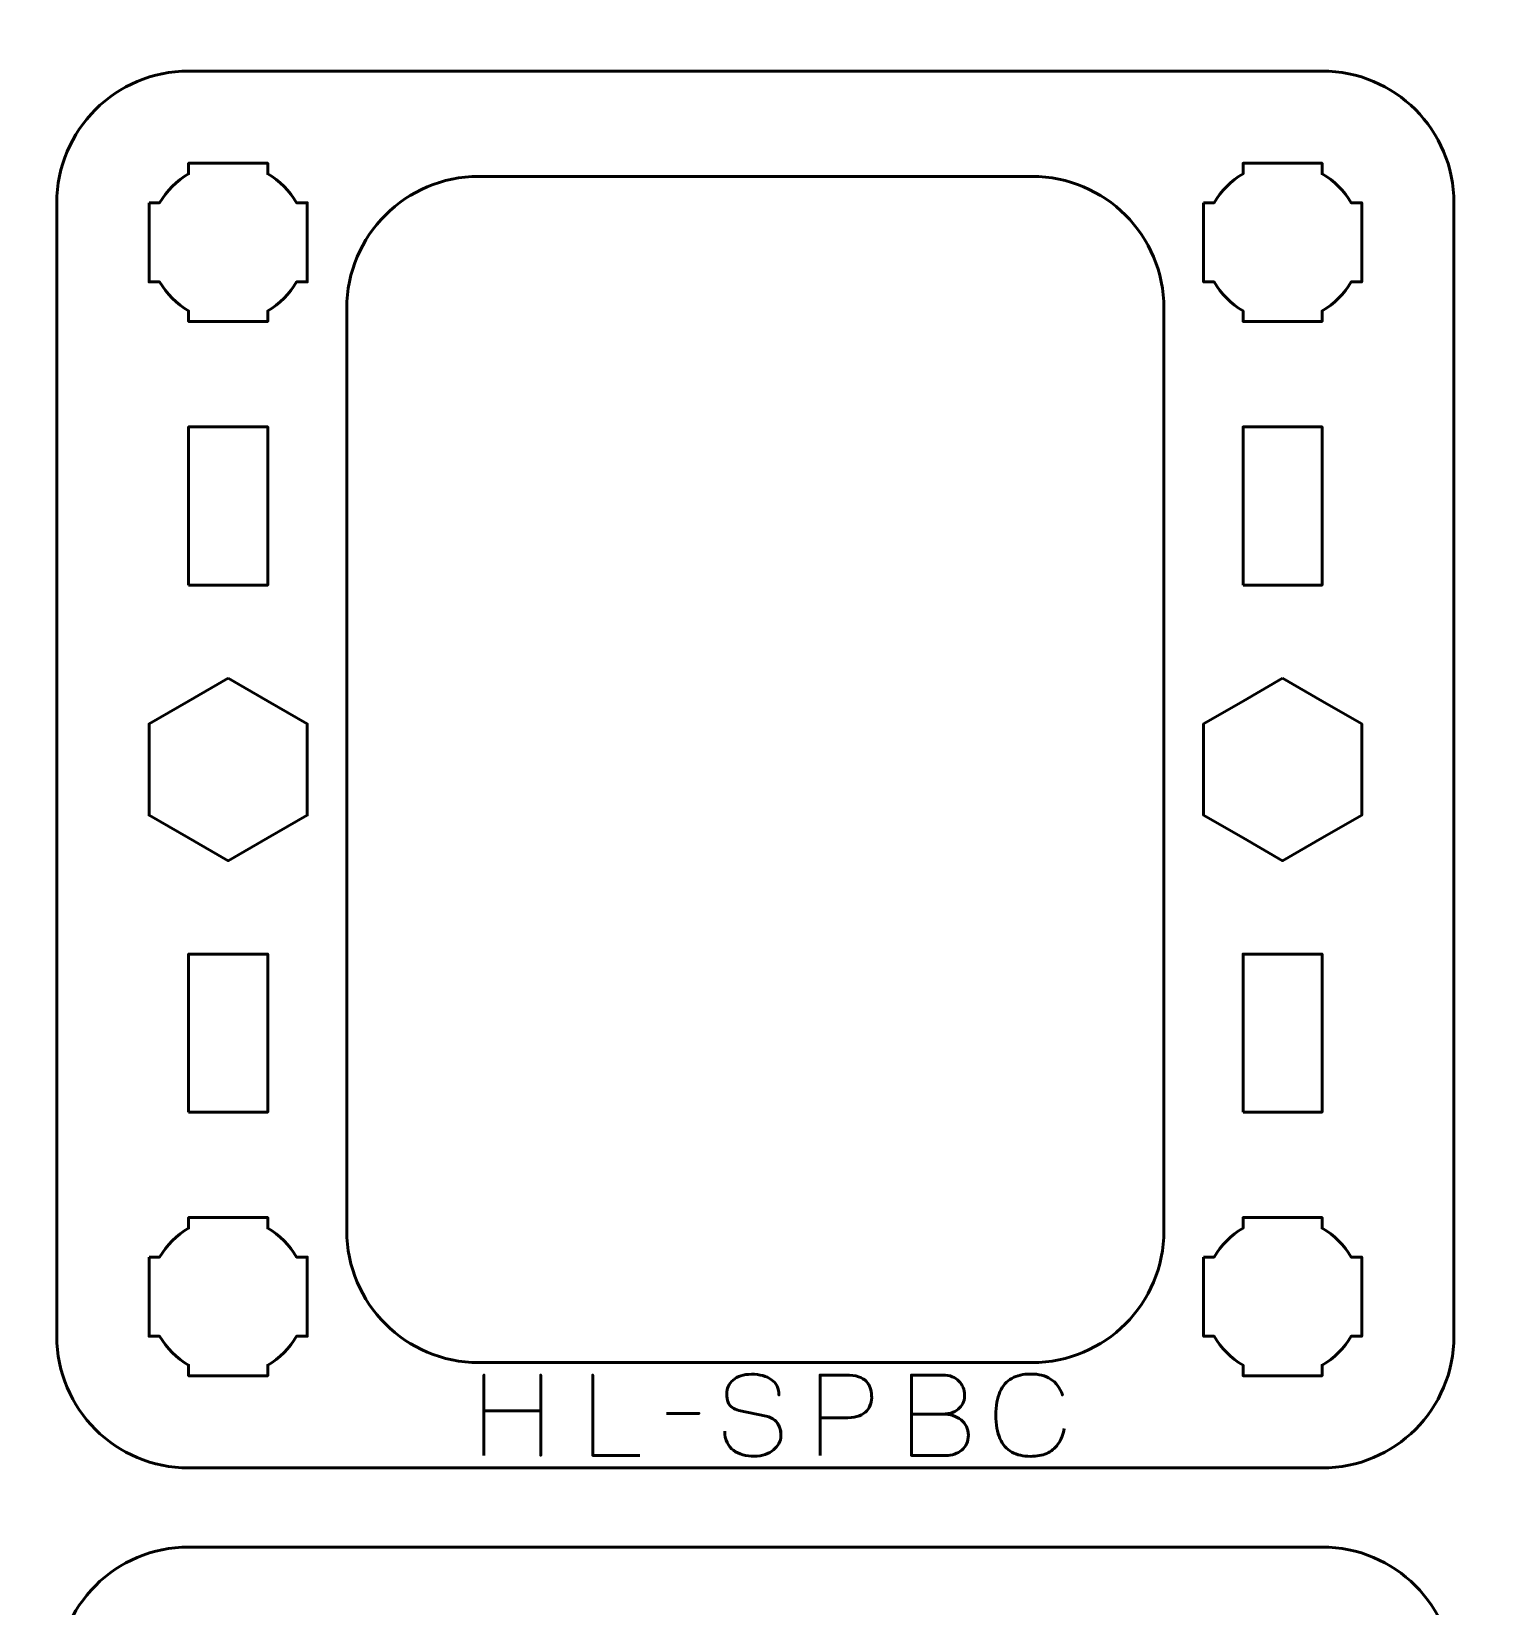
# Model space of a CAD drawing. Header units: centimetres. Extents: x -21 to 0, y -29.7 to 0.
# Drawn here: x -16.95 to -11.4, y -23.23 to -17.25 of the extents above; entities that cross this region are included whole.
import ezdxf

# ---------------------------------------------------------------- set-up
doc = ezdxf.new("R2010")
doc.units = ezdxf.units.CM
doc.header["$MEASUREMENT"] = 0
doc.layers.add('Layer 1', color=7, linetype='Continuous')

msp = doc.modelspace()

# ---------------------------------------------------------------- linework, layer by layer
at = {"layer": 'Layer 1', "lineweight": 53}
for points in [[(-16.35, -19.35), (-16.05, -19.35), (-16.05, -18.75), (-16.35, -18.75), (-16.35, -19.35)], [(-12.35, -19.35), (-12.05, -19.35), (-12.05, -18.75), (-12.35, -18.75), (-12.35, -19.35)], [(-16.35, -21.35), (-16.05, -21.35), (-16.05, -20.75), (-16.35, -20.75), (-16.35, -21.35)], [(-12.35, -21.35), (-12.05, -21.35), (-12.05, -20.75), (-12.35, -20.75), (-12.35, -21.35)]]:
    msp.add_lwpolyline(points, close=True, dxfattribs=at)
at = {"layer": 'Layer 1', "color": 1, "lineweight": 53}
msp.add_open_spline([(-21.00003, -29.19995), (-21.00003, -29.19995), (-21.00003, -2.89992), (-21.00003, -2.89992), (-21.00003, -2.89992), (-21.00003, -2.81709), (-20.93286, -2.74992), (-20.85003, -2.74992), (-20.85003, -2.74992), (-20.7672, -2.74992), (-20.70003, -2.68275), (-20.70003, -2.59992), (-20.70003, -2.59992), (-20.70003, -2.51709), (-20.7672, -2.44992), (-20.85003, -2.44992), (-20.85003, -2.44992), (-20.93286, -2.44992), (-21.00003, -2.38275), (-21.00003, -2.29992), (-21.00003, -2.29992), (-21.00003, -2.21709), (-20.93286, -2.14992), (-20.85003, -2.14992), (-20.85003, -2.14992), (-20.7672, -2.14992), (-20.70003, -2.08275), (-20.70003, -1.99992), (-20.70003, -1.99992), (-20.70003, -1.91709), (-20.7672, -1.84992), (-20.85003, -1.84992), (-20.85003, -1.84992), (-20.93286, -1.84992), (-21.00003, -1.78275), (-21.00003, -1.69992), (-21.00003, -1.69992), (-21.00003, -1.61709), (-20.93286, -1.54992), (-20.85003, -1.54992), (-20.85003, -1.54992), (-20.7672, -1.54992), (-20.70003, -1.48275), (-20.70003, -1.39992), (-20.70003, -1.39992), (-20.70003, -1.31709), (-20.7672, -1.24992), (-20.85003, -1.24992), (-20.85003, -1.24992), (-20.93286, -1.24992), (-21.00003, -1.18275), (-21.00003, -1.09992), (-21.00003, -1.09992), (-21.00003, -1.09992), (-21.00003, -0.49992), (-21.00003, -0.49992), (-21.00003, -0.49992), (-21.00003, -0.22295), (-20.77694, 0.00004), (-20.49994, 0.00004), (-20.49994, 0.00004), (-20.49994, 0.00004), (-0.50008, 0.00004), (-0.50008, 0.00004), (-0.50008, 0.00004), (-0.22294, 0.00004), (0.00002, -0.22295), (0.00002, -0.49992), (0.00002, -0.49992), (0.00002, -0.49992), (0.00002, -29.19995), (0.00002, -29.19995), (0.00002, -29.19995), (0.00002, -29.47695), (-0.22294, -29.70004), (-0.50008, -29.70004), (-0.50008, -29.70004), (-0.50008, -29.70004), (-20.49994, -29.70004), (-20.49994, -29.70004), (-20.49994, -29.70004), (-20.77694, -29.70004), (-21.00003, -29.47695), (-21.00003, -29.19995)], degree=3, knots=[0, 0, 0, 0, 0.047619, 0.047619, 0.047619, 0.047619, 0.0952381, 0.0952381, 0.0952381, 0.0952381, 0.1428571, 0.1428571, 0.1428571, 0.1428571, 0.1904762, 0.1904762, 0.1904762, 0.1904762, 0.2380952, 0.2380952, 0.2380952, 0.2380952, 0.2857143, 0.2857143, 0.2857143, 0.2857143, 0.3333333, 0.3333333, 0.3333333, 0.3333333, 0.3809524, 0.3809524, 0.3809524, 0.3809524, 0.4285714, 0.4285714, 0.4285714, 0.4285714, 0.4761905, 0.4761905, 0.4761905, 0.4761905, 0.5238095, 0.5238095, 0.5238095, 0.5238095, 0.5714286, 0.5714286, 0.5714286, 0.5714286, 0.6190476, 0.6190476, 0.6190476, 0.6190476, 0.6666667, 0.6666667, 0.6666667, 0.6666667, 0.7142857, 0.7142857, 0.7142857, 0.7142857, 0.7619048, 0.7619048, 0.7619048, 0.7619048, 0.8095238, 0.8095238, 0.8095238, 0.8095238, 0.8571429, 0.8571429, 0.8571429, 0.8571429, 0.9047619, 0.9047619, 0.9047619, 0.9047619, 0.952381, 0.952381, 0.952381, 0.952381, 1, 1, 1, 1], dxfattribs=at)
at = {"layer": 'Layer 1', "color": 3, "lineweight": 53}
for points in [[(-16.85, -22.2), (-16.85, -22.2), (-16.85, -17.9), (-16.85, -17.9), (-16.85, -17.9), (-16.85, -17.62391), (-16.62609, -17.4), (-16.35, -17.4), (-16.35, -17.4), (-16.35, -17.4), (-12.05, -17.4), (-12.05, -17.4), (-12.05, -17.4), (-11.77391, -17.4), (-11.55, -17.62391), (-11.55, -17.9), (-11.55, -17.9), (-11.55, -17.9), (-11.55, -22.2), (-11.55, -22.2), (-11.55, -22.2), (-11.55, -22.47609), (-11.77391, -22.7), (-12.05, -22.7), (-12.05, -22.7), (-12.05, -22.7), (-16.35, -22.7), (-16.35, -22.7), (-16.35, -22.7), (-16.62609, -22.7), (-16.85, -22.47609), (-16.85, -22.2)], [(-16.85, -27.8), (-16.85, -27.8), (-16.85, -23.5), (-16.85, -23.5), (-16.85, -23.5), (-16.85, -23.22391), (-16.62609, -23), (-16.35, -23), (-16.35, -23), (-16.35, -23), (-12.05, -23), (-12.05, -23), (-12.05, -23), (-11.77391, -23), (-11.55, -23.22391), (-11.55, -23.5), (-11.55, -23.5), (-11.55, -23.5), (-11.55, -27.8), (-11.55, -27.8), (-11.55, -27.8), (-11.55, -28.07609), (-11.77391, -28.3), (-12.05, -28.3), (-12.05, -28.3), (-12.05, -28.3), (-16.35, -28.3), (-16.35, -28.3), (-16.35, -28.3), (-16.62609, -28.3), (-16.85, -28.07609), (-16.85, -27.8)]]:
    msp.add_open_spline(points, degree=3, knots=[0, 0, 0, 0, 0.125, 0.125, 0.125, 0.125, 0.25, 0.25, 0.25, 0.25, 0.375, 0.375, 0.375, 0.375, 0.5, 0.5, 0.5, 0.5, 0.625, 0.625, 0.625, 0.625, 0.75, 0.75, 0.75, 0.75, 0.875, 0.875, 0.875, 0.875, 1, 1, 1, 1], dxfattribs=at)
at = {"layer": 'Layer 1', "lineweight": 53}
for points, knots in [([(-16.5, -17.9), (-16.5, -17.9), (-16.45985, -17.9), (-16.45985, -17.9), (-16.45985, -17.9), (-16.4335, -17.85447), (-16.39553, -17.8165), (-16.35, -17.79015), (-16.35, -17.79015), (-16.35, -17.79015), (-16.35, -17.75), (-16.35, -17.75), (-16.35, -17.75), (-16.35, -17.75), (-16.2, -17.75), (-16.2, -17.75), (-16.2, -17.75), (-16.2, -17.75), (-16.05, -17.75), (-16.05, -17.75), (-16.05, -17.75), (-16.05, -17.75), (-16.05, -17.79015), (-16.05, -17.79015), (-16.05, -17.79015), (-16.00447, -17.8165), (-15.9665, -17.85447), (-15.94015, -17.9), (-15.94015, -17.9), (-15.94015, -17.9), (-15.9, -17.9), (-15.9, -17.9), (-15.9, -17.9), (-15.9, -17.9), (-15.9, -18.05), (-15.9, -18.05), (-15.9, -18.05), (-15.9, -18.05), (-15.9, -18.2), (-15.9, -18.2), (-15.9, -18.2), (-15.9, -18.2), (-15.94015, -18.2), (-15.94015, -18.2), (-15.94015, -18.2), (-15.9665, -18.24553), (-16.00447, -18.2835), (-16.05, -18.30985), (-16.05, -18.30985), (-16.05, -18.30985), (-16.05, -18.35), (-16.05, -18.35), (-16.05, -18.35), (-16.05, -18.35), (-16.2, -18.35), (-16.2, -18.35), (-16.2, -18.35), (-16.2, -18.35), (-16.35, -18.35), (-16.35, -18.35), (-16.35, -18.35), (-16.35, -18.35), (-16.35, -18.30985), (-16.35, -18.30985), (-16.35, -18.30985), (-16.39553, -18.2835), (-16.4335, -18.24553), (-16.45985, -18.2), (-16.45985, -18.2), (-16.45985, -18.2), (-16.5, -18.2), (-16.5, -18.2), (-16.5, -18.2), (-16.5, -18.2), (-16.5, -18.05), (-16.5, -18.05), (-16.5, -18.05), (-16.5, -18.05), (-16.5, -17.9), (-16.5, -17.9)], [0, 0, 0, 0, 0.05, 0.05, 0.05, 0.05, 0.1, 0.1, 0.1, 0.1, 0.15, 0.15, 0.15, 0.15, 0.2, 0.2, 0.2, 0.2, 0.25, 0.25, 0.25, 0.25, 0.3, 0.3, 0.3, 0.3, 0.35, 0.35, 0.35, 0.35, 0.4, 0.4, 0.4, 0.4, 0.45, 0.45, 0.45, 0.45, 0.5, 0.5, 0.5, 0.5, 0.55, 0.55, 0.55, 0.55, 0.6, 0.6, 0.6, 0.6, 0.65, 0.65, 0.65, 0.65, 0.7, 0.7, 0.7, 0.7, 0.75, 0.75, 0.75, 0.75, 0.8, 0.8, 0.8, 0.8, 0.85, 0.85, 0.85, 0.85, 0.9, 0.9, 0.9, 0.9, 0.95, 0.95, 0.95, 0.95, 1, 1, 1, 1]), ([(-15.75, -21.8), (-15.75, -21.8), (-15.75, -18.3), (-15.75, -18.3), (-15.75, -18.3), (-15.75, -18.02391), (-15.52609, -17.8), (-15.25, -17.8), (-15.25, -17.8), (-15.25, -17.8), (-13.15, -17.8), (-13.15, -17.8), (-13.15, -17.8), (-12.87391, -17.8), (-12.65, -18.02391), (-12.65, -18.3), (-12.65, -18.3), (-12.65, -18.3), (-12.65, -21.8), (-12.65, -21.8), (-12.65, -21.8), (-12.65, -22.07609), (-12.87391, -22.3), (-13.15, -22.3), (-13.15, -22.3), (-13.15, -22.3), (-15.25, -22.3), (-15.25, -22.3), (-15.25, -22.3), (-15.52609, -22.3), (-15.75, -22.07609), (-15.75, -21.8)], [0, 0, 0, 0, 0.125, 0.125, 0.125, 0.125, 0.25, 0.25, 0.25, 0.25, 0.375, 0.375, 0.375, 0.375, 0.5, 0.5, 0.5, 0.5, 0.625, 0.625, 0.625, 0.625, 0.75, 0.75, 0.75, 0.75, 0.875, 0.875, 0.875, 0.875, 1, 1, 1, 1]), ([(-12.5, -17.9), (-12.5, -17.9), (-12.45985, -17.9), (-12.45985, -17.9), (-12.45985, -17.9), (-12.4335, -17.85447), (-12.39553, -17.8165), (-12.35, -17.79015), (-12.35, -17.79015), (-12.35, -17.79015), (-12.35, -17.75), (-12.35, -17.75), (-12.35, -17.75), (-12.35, -17.75), (-12.2, -17.75), (-12.2, -17.75), (-12.2, -17.75), (-12.2, -17.75), (-12.05, -17.75), (-12.05, -17.75), (-12.05, -17.75), (-12.05, -17.75), (-12.05, -17.79015), (-12.05, -17.79015), (-12.05, -17.79015), (-12.00447, -17.8165), (-11.9665, -17.85447), (-11.94015, -17.9), (-11.94015, -17.9), (-11.94015, -17.9), (-11.9, -17.9), (-11.9, -17.9), (-11.9, -17.9), (-11.9, -17.9), (-11.9, -18.05), (-11.9, -18.05), (-11.9, -18.05), (-11.9, -18.05), (-11.9, -18.2), (-11.9, -18.2), (-11.9, -18.2), (-11.9, -18.2), (-11.94015, -18.2), (-11.94015, -18.2), (-11.94015, -18.2), (-11.9665, -18.24553), (-12.00447, -18.2835), (-12.05, -18.30985), (-12.05, -18.30985), (-12.05, -18.30985), (-12.05, -18.35), (-12.05, -18.35), (-12.05, -18.35), (-12.05, -18.35), (-12.2, -18.35), (-12.2, -18.35), (-12.2, -18.35), (-12.2, -18.35), (-12.35, -18.35), (-12.35, -18.35), (-12.35, -18.35), (-12.35, -18.35), (-12.35, -18.30985), (-12.35, -18.30985), (-12.35, -18.30985), (-12.39553, -18.2835), (-12.4335, -18.24553), (-12.45985, -18.2), (-12.45985, -18.2), (-12.45985, -18.2), (-12.5, -18.2), (-12.5, -18.2), (-12.5, -18.2), (-12.5, -18.2), (-12.5, -18.05), (-12.5, -18.05), (-12.5, -18.05), (-12.5, -18.05), (-12.5, -17.9), (-12.5, -17.9)], [0, 0, 0, 0, 0.05, 0.05, 0.05, 0.05, 0.1, 0.1, 0.1, 0.1, 0.15, 0.15, 0.15, 0.15, 0.2, 0.2, 0.2, 0.2, 0.25, 0.25, 0.25, 0.25, 0.3, 0.3, 0.3, 0.3, 0.35, 0.35, 0.35, 0.35, 0.4, 0.4, 0.4, 0.4, 0.45, 0.45, 0.45, 0.45, 0.5, 0.5, 0.5, 0.5, 0.55, 0.55, 0.55, 0.55, 0.6, 0.6, 0.6, 0.6, 0.65, 0.65, 0.65, 0.65, 0.7, 0.7, 0.7, 0.7, 0.75, 0.75, 0.75, 0.75, 0.8, 0.8, 0.8, 0.8, 0.85, 0.85, 0.85, 0.85, 0.9, 0.9, 0.9, 0.9, 0.95, 0.95, 0.95, 0.95, 1, 1, 1, 1]), ([(-16.2, -19.70359), (-16.2, -19.70359), (-16.05, -19.79019), (-16.05, -19.79019), (-16.05, -19.79019), (-16.05, -19.79019), (-15.9, -19.87679), (-15.9, -19.87679), (-15.9, -19.87679), (-15.9, -19.87679), (-15.9, -20.05), (-15.9, -20.05), (-15.9, -20.05), (-15.9, -20.05), (-15.9, -20.22321), (-15.9, -20.22321), (-15.9, -20.22321), (-15.9, -20.22321), (-16.05, -20.30981), (-16.05, -20.30981), (-16.05, -20.30981), (-16.05, -20.30981), (-16.2, -20.39641), (-16.2, -20.39641), (-16.2, -20.39641), (-16.2, -20.39641), (-16.35, -20.30981), (-16.35, -20.30981), (-16.35, -20.30981), (-16.35, -20.30981), (-16.5, -20.22321), (-16.5, -20.22321), (-16.5, -20.22321), (-16.5, -20.22321), (-16.5, -20.05), (-16.5, -20.05), (-16.5, -20.05), (-16.5, -20.05), (-16.5, -19.87679), (-16.5, -19.87679), (-16.5, -19.87679), (-16.5, -19.87679), (-16.35, -19.79019), (-16.35, -19.79019), (-16.35, -19.79019), (-16.35, -19.79019), (-16.2, -19.70359), (-16.2, -19.70359)], [0, 0, 0, 0, 0.0833333, 0.0833333, 0.0833333, 0.0833333, 0.1666667, 0.1666667, 0.1666667, 0.1666667, 0.25, 0.25, 0.25, 0.25, 0.3333333, 0.3333333, 0.3333333, 0.3333333, 0.4166667, 0.4166667, 0.4166667, 0.4166667, 0.5, 0.5, 0.5, 0.5, 0.5833333, 0.5833333, 0.5833333, 0.5833333, 0.6666667, 0.6666667, 0.6666667, 0.6666667, 0.75, 0.75, 0.75, 0.75, 0.8333333, 0.8333333, 0.8333333, 0.8333333, 0.9166667, 0.9166667, 0.9166667, 0.9166667, 1, 1, 1, 1]), ([(-12.2, -19.70359), (-12.2, -19.70359), (-12.05, -19.79019), (-12.05, -19.79019), (-12.05, -19.79019), (-12.05, -19.79019), (-11.9, -19.87679), (-11.9, -19.87679), (-11.9, -19.87679), (-11.9, -19.87679), (-11.9, -20.05), (-11.9, -20.05), (-11.9, -20.05), (-11.9, -20.05), (-11.9, -20.22321), (-11.9, -20.22321), (-11.9, -20.22321), (-11.9, -20.22321), (-12.05, -20.30981), (-12.05, -20.30981), (-12.05, -20.30981), (-12.05, -20.30981), (-12.2, -20.39641), (-12.2, -20.39641), (-12.2, -20.39641), (-12.2, -20.39641), (-12.35, -20.30981), (-12.35, -20.30981), (-12.35, -20.30981), (-12.35, -20.30981), (-12.5, -20.22321), (-12.5, -20.22321), (-12.5, -20.22321), (-12.5, -20.22321), (-12.5, -20.05), (-12.5, -20.05), (-12.5, -20.05), (-12.5, -20.05), (-12.5, -19.87679), (-12.5, -19.87679), (-12.5, -19.87679), (-12.5, -19.87679), (-12.35, -19.79019), (-12.35, -19.79019), (-12.35, -19.79019), (-12.35, -19.79019), (-12.2, -19.70359), (-12.2, -19.70359)], [0, 0, 0, 0, 0.0833333, 0.0833333, 0.0833333, 0.0833333, 0.1666667, 0.1666667, 0.1666667, 0.1666667, 0.25, 0.25, 0.25, 0.25, 0.3333333, 0.3333333, 0.3333333, 0.3333333, 0.4166667, 0.4166667, 0.4166667, 0.4166667, 0.5, 0.5, 0.5, 0.5, 0.5833333, 0.5833333, 0.5833333, 0.5833333, 0.6666667, 0.6666667, 0.6666667, 0.6666667, 0.75, 0.75, 0.75, 0.75, 0.8333333, 0.8333333, 0.8333333, 0.8333333, 0.9166667, 0.9166667, 0.9166667, 0.9166667, 1, 1, 1, 1]), ([(-16.5, -21.9), (-16.5, -21.9), (-16.45985, -21.9), (-16.45985, -21.9), (-16.45985, -21.9), (-16.4335, -21.85447), (-16.39553, -21.8165), (-16.35, -21.79015), (-16.35, -21.79015), (-16.35, -21.79015), (-16.35, -21.75), (-16.35, -21.75), (-16.35, -21.75), (-16.35, -21.75), (-16.2, -21.75), (-16.2, -21.75), (-16.2, -21.75), (-16.2, -21.75), (-16.05, -21.75), (-16.05, -21.75), (-16.05, -21.75), (-16.05, -21.75), (-16.05, -21.79015), (-16.05, -21.79015), (-16.05, -21.79015), (-16.00447, -21.8165), (-15.9665, -21.85447), (-15.94015, -21.9), (-15.94015, -21.9), (-15.94015, -21.9), (-15.9, -21.9), (-15.9, -21.9), (-15.9, -21.9), (-15.9, -21.9), (-15.9, -22.05), (-15.9, -22.05), (-15.9, -22.05), (-15.9, -22.05), (-15.9, -22.2), (-15.9, -22.2), (-15.9, -22.2), (-15.9, -22.2), (-15.94015, -22.2), (-15.94015, -22.2), (-15.94015, -22.2), (-15.9665, -22.24553), (-16.00447, -22.2835), (-16.05, -22.30985), (-16.05, -22.30985), (-16.05, -22.30985), (-16.05, -22.35), (-16.05, -22.35), (-16.05, -22.35), (-16.05, -22.35), (-16.2, -22.35), (-16.2, -22.35), (-16.2, -22.35), (-16.2, -22.35), (-16.35, -22.35), (-16.35, -22.35), (-16.35, -22.35), (-16.35, -22.35), (-16.35, -22.30985), (-16.35, -22.30985), (-16.35, -22.30985), (-16.39553, -22.2835), (-16.4335, -22.24553), (-16.45985, -22.2), (-16.45985, -22.2), (-16.45985, -22.2), (-16.5, -22.2), (-16.5, -22.2), (-16.5, -22.2), (-16.5, -22.2), (-16.5, -22.05), (-16.5, -22.05), (-16.5, -22.05), (-16.5, -22.05), (-16.5, -21.9), (-16.5, -21.9)], [0, 0, 0, 0, 0.05, 0.05, 0.05, 0.05, 0.1, 0.1, 0.1, 0.1, 0.15, 0.15, 0.15, 0.15, 0.2, 0.2, 0.2, 0.2, 0.25, 0.25, 0.25, 0.25, 0.3, 0.3, 0.3, 0.3, 0.35, 0.35, 0.35, 0.35, 0.4, 0.4, 0.4, 0.4, 0.45, 0.45, 0.45, 0.45, 0.5, 0.5, 0.5, 0.5, 0.55, 0.55, 0.55, 0.55, 0.6, 0.6, 0.6, 0.6, 0.65, 0.65, 0.65, 0.65, 0.7, 0.7, 0.7, 0.7, 0.75, 0.75, 0.75, 0.75, 0.8, 0.8, 0.8, 0.8, 0.85, 0.85, 0.85, 0.85, 0.9, 0.9, 0.9, 0.9, 0.95, 0.95, 0.95, 0.95, 1, 1, 1, 1]), ([(-12.5, -21.9), (-12.5, -21.9), (-12.45985, -21.9), (-12.45985, -21.9), (-12.45985, -21.9), (-12.4335, -21.85447), (-12.39553, -21.8165), (-12.35, -21.79015), (-12.35, -21.79015), (-12.35, -21.79015), (-12.35, -21.75), (-12.35, -21.75), (-12.35, -21.75), (-12.35, -21.75), (-12.2, -21.75), (-12.2, -21.75), (-12.2, -21.75), (-12.2, -21.75), (-12.05, -21.75), (-12.05, -21.75), (-12.05, -21.75), (-12.05, -21.75), (-12.05, -21.79015), (-12.05, -21.79015), (-12.05, -21.79015), (-12.00447, -21.8165), (-11.9665, -21.85447), (-11.94015, -21.9), (-11.94015, -21.9), (-11.94015, -21.9), (-11.9, -21.9), (-11.9, -21.9), (-11.9, -21.9), (-11.9, -21.9), (-11.9, -22.05), (-11.9, -22.05), (-11.9, -22.05), (-11.9, -22.05), (-11.9, -22.2), (-11.9, -22.2), (-11.9, -22.2), (-11.9, -22.2), (-11.94015, -22.2), (-11.94015, -22.2), (-11.94015, -22.2), (-11.9665, -22.24553), (-12.00447, -22.2835), (-12.05, -22.30985), (-12.05, -22.30985), (-12.05, -22.30985), (-12.05, -22.35), (-12.05, -22.35), (-12.05, -22.35), (-12.05, -22.35), (-12.2, -22.35), (-12.2, -22.35), (-12.2, -22.35), (-12.2, -22.35), (-12.35, -22.35), (-12.35, -22.35), (-12.35, -22.35), (-12.35, -22.35), (-12.35, -22.30985), (-12.35, -22.30985), (-12.35, -22.30985), (-12.39553, -22.2835), (-12.4335, -22.24553), (-12.45985, -22.2), (-12.45985, -22.2), (-12.45985, -22.2), (-12.5, -22.2), (-12.5, -22.2), (-12.5, -22.2), (-12.5, -22.2), (-12.5, -22.05), (-12.5, -22.05), (-12.5, -22.05), (-12.5, -22.05), (-12.5, -21.9), (-12.5, -21.9)], [0, 0, 0, 0, 0.05, 0.05, 0.05, 0.05, 0.1, 0.1, 0.1, 0.1, 0.15, 0.15, 0.15, 0.15, 0.2, 0.2, 0.2, 0.2, 0.25, 0.25, 0.25, 0.25, 0.3, 0.3, 0.3, 0.3, 0.35, 0.35, 0.35, 0.35, 0.4, 0.4, 0.4, 0.4, 0.45, 0.45, 0.45, 0.45, 0.5, 0.5, 0.5, 0.5, 0.55, 0.55, 0.55, 0.55, 0.6, 0.6, 0.6, 0.6, 0.65, 0.65, 0.65, 0.65, 0.7, 0.7, 0.7, 0.7, 0.75, 0.75, 0.75, 0.75, 0.8, 0.8, 0.8, 0.8, 0.85, 0.85, 0.85, 0.85, 0.9, 0.9, 0.9, 0.9, 0.95, 0.95, 0.95, 0.95, 1, 1, 1, 1])]:
    msp.add_open_spline(points, degree=3, knots=knots, dxfattribs=at)
at = {"layer": 'Layer 1', "color": 5, "lineweight": 53}
for points, knots in [([(-15.22996, -22.65244), (-15.22996, -22.65244), (-15.22996, -22.48353), (-15.22996, -22.48353), (-15.22996, -22.48353), (-15.22996, -22.48353), (-15.01449, -22.48353), (-15.01449, -22.48353), (-15.01449, -22.48353), (-15.01449, -22.48353), (-15.01449, -22.65244), (-15.01449, -22.65244), (-15.01449, -22.65244), (-15.01449, -22.65244), (-15.01449, -22.34764), (-15.01449, -22.34764), (-15.01449, -22.34764), (-15.01449, -22.34764), (-15.01449, -22.48353), (-15.01449, -22.48353), (-15.01449, -22.48353), (-15.01449, -22.48353), (-15.22996, -22.48353), (-15.22996, -22.48353), (-15.22996, -22.48353), (-15.22996, -22.48353), (-15.22996, -22.34764), (-15.22996, -22.34764), (-15.22996, -22.34764), (-15.22996, -22.34764), (-15.22996, -22.65244), (-15.22996, -22.65244)], [0, 0, 0, 0, 0.125, 0.125, 0.125, 0.125, 0.25, 0.25, 0.25, 0.25, 0.375, 0.375, 0.375, 0.375, 0.5, 0.5, 0.5, 0.5, 0.625, 0.625, 0.625, 0.625, 0.75, 0.75, 0.75, 0.75, 0.875, 0.875, 0.875, 0.875, 1, 1, 1, 1]), ([(-14.63857, -22.65244), (-14.63857, -22.65244), (-14.81679, -22.65244), (-14.81679, -22.65244), (-14.81679, -22.65244), (-14.81679, -22.65244), (-14.81679, -22.34722), (-14.81679, -22.34722), (-14.81679, -22.34722), (-14.81679, -22.34722), (-14.81679, -22.65244), (-14.81679, -22.65244), (-14.81679, -22.65244), (-14.81679, -22.65244), (-14.63857, -22.65244), (-14.63857, -22.65244)], [0, 0, 0, 0, 0.25, 0.25, 0.25, 0.25, 0.5, 0.5, 0.5, 0.5, 0.75, 0.75, 0.75, 0.75, 1, 1, 1, 1]), ([(-14.31642, -22.56015), (-14.31628, -22.57702), (-14.31332, -22.59148), (-14.30739, -22.60355), (-14.30739, -22.60355), (-14.30153, -22.61554), (-14.29335, -22.62535), (-14.28305, -22.63297), (-14.28305, -22.63297), (-14.27268, -22.64052), (-14.26075, -22.64609), (-14.24728, -22.64969), (-14.24728, -22.64969), (-14.23387, -22.65322), (-14.21948, -22.65498), (-14.20424, -22.65498), (-14.20424, -22.65498), (-14.18886, -22.65491), (-14.17503, -22.65265), (-14.16268, -22.64835), (-14.16268, -22.64835), (-14.1504, -22.64404), (-14.13989, -22.63826), (-14.13107, -22.63099), (-14.13107, -22.63099), (-14.12232, -22.62372), (-14.11555, -22.61561), (-14.11075, -22.60658), (-14.11075, -22.60658), (-14.10595, -22.59755), (-14.10341, -22.58831), (-14.10306, -22.57878), (-14.10306, -22.57878), (-14.10264, -22.56629), (-14.10447, -22.55486), (-14.10849, -22.54456), (-14.10849, -22.54456), (-14.11252, -22.53426), (-14.11873, -22.52565), (-14.12712, -22.5186), (-14.12712, -22.5186), (-14.13545, -22.51154), (-14.14596, -22.5066), (-14.15852, -22.50385), (-14.15852, -22.50385), (-14.15852, -22.50385), (-14.26223, -22.48141), (-14.26223, -22.48141), (-14.26223, -22.48141), (-14.27197, -22.47937), (-14.28037, -22.47591), (-14.28728, -22.47111), (-14.28728, -22.47111), (-14.2942, -22.46625), (-14.29956, -22.45954), (-14.30323, -22.45093), (-14.30323, -22.45093), (-14.3069, -22.4424), (-14.3088, -22.43153), (-14.3088, -22.41834), (-14.3088, -22.41834), (-14.3088, -22.40832), (-14.30675, -22.39887), (-14.30259, -22.38998), (-14.30259, -22.38998), (-14.2985, -22.38109), (-14.29243, -22.37325), (-14.28446, -22.36634), (-14.28446, -22.36634), (-14.27649, -22.3595), (-14.26661, -22.35413), (-14.2549, -22.35025), (-14.2549, -22.35025), (-14.24311, -22.3463), (-14.22964, -22.34433), (-14.2144, -22.34426), (-14.2144, -22.34426), (-14.19909, -22.34426), (-14.18505, -22.34602), (-14.17221, -22.34955), (-14.17221, -22.34955), (-14.15944, -22.35308), (-14.14836, -22.35816), (-14.13905, -22.36493), (-14.13905, -22.36493), (-14.12973, -22.3717), (-14.12254, -22.38003), (-14.1176, -22.38976), (-14.1176, -22.38976), (-14.11266, -22.39957), (-14.11033, -22.41079), (-14.11068, -22.42342), (-14.11068, -22.42342), (-14.11033, -22.41079), (-14.11266, -22.39957), (-14.1176, -22.38976), (-14.1176, -22.38976), (-14.12254, -22.38003), (-14.12973, -22.3717), (-14.13905, -22.36493), (-14.13905, -22.36493), (-14.14836, -22.35816), (-14.15944, -22.35308), (-14.17221, -22.34955), (-14.17221, -22.34955), (-14.18505, -22.34602), (-14.19909, -22.34426), (-14.2144, -22.34426), (-14.2144, -22.34426), (-14.22964, -22.34433), (-14.24311, -22.3463), (-14.2549, -22.35025), (-14.2549, -22.35025), (-14.26661, -22.35413), (-14.27649, -22.3595), (-14.28446, -22.36634), (-14.28446, -22.36634), (-14.29243, -22.37325), (-14.2985, -22.38109), (-14.30259, -22.38998), (-14.30259, -22.38998), (-14.30675, -22.39887), (-14.3088, -22.40832), (-14.3088, -22.41834), (-14.3088, -22.41834), (-14.3088, -22.43153), (-14.30697, -22.4424), (-14.30344, -22.45086), (-14.30344, -22.45086), (-14.29984, -22.4594), (-14.29455, -22.46603), (-14.28763, -22.4709), (-14.28763, -22.4709), (-14.28072, -22.4757), (-14.27225, -22.47923), (-14.26223, -22.48141), (-14.26223, -22.48141), (-14.26223, -22.48141), (-14.15852, -22.50385), (-14.15852, -22.50385), (-14.15852, -22.50385), (-14.14568, -22.5066), (-14.13509, -22.51154), (-14.12677, -22.5186), (-14.12677, -22.5186), (-14.11837, -22.52565), (-14.11223, -22.53426), (-14.10828, -22.54456), (-14.10828, -22.54456), (-14.1044, -22.55486), (-14.10264, -22.56629), (-14.10306, -22.57878), (-14.10306, -22.57878), (-14.10341, -22.58831), (-14.10595, -22.59755), (-14.11075, -22.60658), (-14.11075, -22.60658), (-14.11555, -22.61561), (-14.12232, -22.62372), (-14.13107, -22.63099), (-14.13107, -22.63099), (-14.13989, -22.63826), (-14.1504, -22.64404), (-14.16268, -22.64835), (-14.16268, -22.64835), (-14.17503, -22.65265), (-14.18886, -22.65491), (-14.20424, -22.65498), (-14.20424, -22.65498), (-14.21948, -22.65498), (-14.23387, -22.65322), (-14.24728, -22.64969), (-14.24728, -22.64969), (-14.26075, -22.64609), (-14.27268, -22.64052), (-14.28305, -22.63297), (-14.28305, -22.63297), (-14.29335, -22.62535), (-14.30153, -22.61554), (-14.30739, -22.60355), (-14.30739, -22.60355), (-14.31332, -22.59148), (-14.31628, -22.57702), (-14.31642, -22.56015)], [0, 0, 0, 0, 0.0217391, 0.0217391, 0.0217391, 0.0217391, 0.0434783, 0.0434783, 0.0434783, 0.0434783, 0.0652174, 0.0652174, 0.0652174, 0.0652174, 0.0869565, 0.0869565, 0.0869565, 0.0869565, 0.1086957, 0.1086957, 0.1086957, 0.1086957, 0.1304348, 0.1304348, 0.1304348, 0.1304348, 0.1521739, 0.1521739, 0.1521739, 0.1521739, 0.173913, 0.173913, 0.173913, 0.173913, 0.1956522, 0.1956522, 0.1956522, 0.1956522, 0.2173913, 0.2173913, 0.2173913, 0.2173913, 0.2391304, 0.2391304, 0.2391304, 0.2391304, 0.2608696, 0.2608696, 0.2608696, 0.2608696, 0.2826087, 0.2826087, 0.2826087, 0.2826087, 0.3043478, 0.3043478, 0.3043478, 0.3043478, 0.326087, 0.326087, 0.326087, 0.326087, 0.3478261, 0.3478261, 0.3478261, 0.3478261, 0.3695652, 0.3695652, 0.3695652, 0.3695652, 0.3913043, 0.3913043, 0.3913043, 0.3913043, 0.4130435, 0.4130435, 0.4130435, 0.4130435, 0.4347826, 0.4347826, 0.4347826, 0.4347826, 0.4565217, 0.4565217, 0.4565217, 0.4565217, 0.4782609, 0.4782609, 0.4782609, 0.4782609, 0.5, 0.5, 0.5, 0.5, 0.5217391, 0.5217391, 0.5217391, 0.5217391, 0.5434783, 0.5434783, 0.5434783, 0.5434783, 0.5652174, 0.5652174, 0.5652174, 0.5652174, 0.5869565, 0.5869565, 0.5869565, 0.5869565, 0.6086957, 0.6086957, 0.6086957, 0.6086957, 0.6304348, 0.6304348, 0.6304348, 0.6304348, 0.6521739, 0.6521739, 0.6521739, 0.6521739, 0.673913, 0.673913, 0.673913, 0.673913, 0.6956522, 0.6956522, 0.6956522, 0.6956522, 0.7173913, 0.7173913, 0.7173913, 0.7173913, 0.7391304, 0.7391304, 0.7391304, 0.7391304, 0.7608696, 0.7608696, 0.7608696, 0.7608696, 0.7826087, 0.7826087, 0.7826087, 0.7826087, 0.8043478, 0.8043478, 0.8043478, 0.8043478, 0.826087, 0.826087, 0.826087, 0.826087, 0.8478261, 0.8478261, 0.8478261, 0.8478261, 0.8695652, 0.8695652, 0.8695652, 0.8695652, 0.8913043, 0.8913043, 0.8913043, 0.8913043, 0.9130435, 0.9130435, 0.9130435, 0.9130435, 0.9347826, 0.9347826, 0.9347826, 0.9347826, 0.9565217, 0.9565217, 0.9565217, 0.9565217, 0.9782609, 0.9782609, 0.9782609, 0.9782609, 1, 1, 1, 1]), ([(-13.95447, -22.65244), (-13.95447, -22.65244), (-13.95447, -22.34722), (-13.95447, -22.34722), (-13.95447, -22.34722), (-13.95447, -22.34722), (-13.8571, -22.34722), (-13.8571, -22.34722), (-13.8571, -22.34722), (-13.83763, -22.34729), (-13.82162, -22.34948), (-13.80899, -22.35371), (-13.80899, -22.35371), (-13.79643, -22.35787), (-13.78655, -22.36366), (-13.77942, -22.371), (-13.77942, -22.371), (-13.7723, -22.37826), (-13.76722, -22.38659), (-13.76411, -22.39597), (-13.76411, -22.39597), (-13.76108, -22.40536), (-13.75932, -22.41516), (-13.75889, -22.42554), (-13.75889, -22.42554), (-13.7584, -22.43591), (-13.7596, -22.44607), (-13.76242, -22.45594), (-13.76242, -22.45594), (-13.76531, -22.46582), (-13.77018, -22.47478), (-13.77717, -22.48283), (-13.77717, -22.48283), (-13.78408, -22.49087), (-13.79346, -22.49729), (-13.80525, -22.50202), (-13.80525, -22.50202), (-13.81703, -22.50681), (-13.83163, -22.50921), (-13.84906, -22.50935), (-13.84906, -22.50935), (-13.84906, -22.50935), (-13.95447, -22.50935), (-13.95447, -22.50935), (-13.95447, -22.50935), (-13.95447, -22.50935), (-13.84906, -22.50935), (-13.84906, -22.50935), (-13.84906, -22.50935), (-13.83199, -22.50921), (-13.81752, -22.50681), (-13.80581, -22.50202), (-13.80581, -22.50202), (-13.79403, -22.49729), (-13.78464, -22.49087), (-13.77759, -22.48283), (-13.77759, -22.48283), (-13.7706, -22.47478), (-13.76559, -22.46582), (-13.76263, -22.45594), (-13.76263, -22.45594), (-13.75967, -22.44607), (-13.7584, -22.43591), (-13.75889, -22.42554), (-13.75889, -22.42554), (-13.75932, -22.41516), (-13.76108, -22.40536), (-13.76425, -22.39597), (-13.76425, -22.39597), (-13.76736, -22.38659), (-13.77258, -22.37826), (-13.77971, -22.371), (-13.77971, -22.371), (-13.7869, -22.36366), (-13.79678, -22.35787), (-13.80934, -22.35371), (-13.80934, -22.35371), (-13.82197, -22.34948), (-13.83784, -22.34729), (-13.8571, -22.34722), (-13.8571, -22.34722), (-13.8571, -22.34722), (-13.95447, -22.34722), (-13.95447, -22.34722), (-13.95447, -22.34722), (-13.95447, -22.34722), (-13.95447, -22.65244), (-13.95447, -22.65244)], [0, 0, 0, 0, 0.0454545, 0.0454545, 0.0454545, 0.0454545, 0.0909091, 0.0909091, 0.0909091, 0.0909091, 0.1363636, 0.1363636, 0.1363636, 0.1363636, 0.1818182, 0.1818182, 0.1818182, 0.1818182, 0.2272727, 0.2272727, 0.2272727, 0.2272727, 0.2727273, 0.2727273, 0.2727273, 0.2727273, 0.3181818, 0.3181818, 0.3181818, 0.3181818, 0.3636364, 0.3636364, 0.3636364, 0.3636364, 0.4090909, 0.4090909, 0.4090909, 0.4090909, 0.4545455, 0.4545455, 0.4545455, 0.4545455, 0.5, 0.5, 0.5, 0.5, 0.5454545, 0.5454545, 0.5454545, 0.5454545, 0.5909091, 0.5909091, 0.5909091, 0.5909091, 0.6363636, 0.6363636, 0.6363636, 0.6363636, 0.6818182, 0.6818182, 0.6818182, 0.6818182, 0.7272727, 0.7272727, 0.7272727, 0.7272727, 0.7727273, 0.7727273, 0.7727273, 0.7727273, 0.8181818, 0.8181818, 0.8181818, 0.8181818, 0.8636364, 0.8636364, 0.8636364, 0.8636364, 0.9090909, 0.9090909, 0.9090909, 0.9090909, 0.9545455, 0.9545455, 0.9545455, 0.9545455, 1, 1, 1, 1]), ([(-13.60819, -22.49538), (-13.60819, -22.49538), (-13.49093, -22.49538), (-13.49093, -22.49538), (-13.49093, -22.49538), (-13.47569, -22.49531), (-13.46271, -22.4932), (-13.45177, -22.48903), (-13.45177, -22.48903), (-13.4409, -22.48494), (-13.43209, -22.47937), (-13.42524, -22.47238), (-13.42524, -22.47238), (-13.4184, -22.4654), (-13.41346, -22.4575), (-13.41035, -22.44875), (-13.41035, -22.44875), (-13.40732, -22.44007), (-13.40591, -22.43104), (-13.40626, -22.42173), (-13.40626, -22.42173), (-13.40669, -22.41241), (-13.40866, -22.40338), (-13.41219, -22.39456), (-13.41219, -22.39456), (-13.41565, -22.38574), (-13.42087, -22.37777), (-13.42771, -22.37064), (-13.42771, -22.37064), (-13.43455, -22.36352), (-13.44309, -22.35787), (-13.45346, -22.35371), (-13.45346, -22.35371), (-13.46384, -22.34948), (-13.47604, -22.34729), (-13.49008, -22.34722), (-13.49008, -22.34722), (-13.49008, -22.34722), (-13.60819, -22.34722), (-13.60819, -22.34722), (-13.60819, -22.34722), (-13.60819, -22.34722), (-13.60819, -22.65244), (-13.60819, -22.65244), (-13.60819, -22.65244), (-13.60819, -22.65244), (-13.47823, -22.65244), (-13.47823, -22.65244), (-13.47823, -22.65244), (-13.46609, -22.65244), (-13.4548, -22.65068), (-13.44436, -22.64722), (-13.44436, -22.64722), (-13.43392, -22.64369), (-13.42482, -22.63868), (-13.41692, -22.63198), (-13.41692, -22.63198), (-13.40908, -22.62535), (-13.40295, -22.6173), (-13.39857, -22.60778), (-13.39857, -22.60778), (-13.3942, -22.59825), (-13.39194, -22.58746), (-13.39187, -22.57539), (-13.39187, -22.57539), (-13.39215, -22.56326), (-13.39469, -22.55232), (-13.39956, -22.54252), (-13.39956, -22.54252), (-13.40443, -22.53271), (-13.4112, -22.52431), (-13.41995, -22.51726), (-13.41995, -22.51726), (-13.4287, -22.51027), (-13.43914, -22.50484), (-13.45114, -22.5011), (-13.45114, -22.5011), (-13.46313, -22.49736), (-13.47639, -22.49546), (-13.49093, -22.49538), (-13.49093, -22.49538), (-13.47639, -22.49546), (-13.46313, -22.49736), (-13.45114, -22.5011), (-13.45114, -22.5011), (-13.43914, -22.50484), (-13.4287, -22.51027), (-13.41995, -22.51726), (-13.41995, -22.51726), (-13.4112, -22.52431), (-13.40443, -22.53271), (-13.39956, -22.54252), (-13.39956, -22.54252), (-13.39469, -22.55232), (-13.39215, -22.56326), (-13.39187, -22.57539), (-13.39187, -22.57539), (-13.39194, -22.58746), (-13.3942, -22.59825), (-13.39857, -22.60778), (-13.39857, -22.60778), (-13.40295, -22.6173), (-13.40908, -22.62535), (-13.41692, -22.63198), (-13.41692, -22.63198), (-13.42482, -22.63868), (-13.43392, -22.64369), (-13.44436, -22.64722), (-13.44436, -22.64722), (-13.4548, -22.65068), (-13.46609, -22.65244), (-13.47823, -22.65244), (-13.47823, -22.65244), (-13.47823, -22.65244), (-13.60819, -22.65244), (-13.60819, -22.65244), (-13.60819, -22.65244), (-13.60819, -22.65244), (-13.60819, -22.34722), (-13.60819, -22.34722), (-13.60819, -22.34722), (-13.60819, -22.34722), (-13.49008, -22.34722), (-13.49008, -22.34722), (-13.49008, -22.34722), (-13.47604, -22.34729), (-13.46384, -22.34948), (-13.45346, -22.35371), (-13.45346, -22.35371), (-13.44309, -22.35787), (-13.43455, -22.36352), (-13.42771, -22.37064), (-13.42771, -22.37064), (-13.42087, -22.37777), (-13.41565, -22.38574), (-13.41219, -22.39456), (-13.41219, -22.39456), (-13.40866, -22.40338), (-13.40669, -22.41241), (-13.40626, -22.42173), (-13.40626, -22.42173), (-13.40591, -22.43104), (-13.40732, -22.44007), (-13.41035, -22.44875), (-13.41035, -22.44875), (-13.41346, -22.4575), (-13.4184, -22.4654), (-13.42524, -22.47238), (-13.42524, -22.47238), (-13.43209, -22.47937), (-13.4409, -22.48494), (-13.45177, -22.48903), (-13.45177, -22.48903), (-13.46271, -22.4932), (-13.47569, -22.49531), (-13.49093, -22.49538), (-13.49093, -22.49538), (-13.49093, -22.49538), (-13.60819, -22.49538), (-13.60819, -22.49538)], [0, 0, 0, 0, 0.025, 0.025, 0.025, 0.025, 0.05, 0.05, 0.05, 0.05, 0.075, 0.075, 0.075, 0.075, 0.1, 0.1, 0.1, 0.1, 0.125, 0.125, 0.125, 0.125, 0.15, 0.15, 0.15, 0.15, 0.175, 0.175, 0.175, 0.175, 0.2, 0.2, 0.2, 0.2, 0.225, 0.225, 0.225, 0.225, 0.25, 0.25, 0.25, 0.25, 0.275, 0.275, 0.275, 0.275, 0.3, 0.3, 0.3, 0.3, 0.325, 0.325, 0.325, 0.325, 0.35, 0.35, 0.35, 0.35, 0.375, 0.375, 0.375, 0.375, 0.4, 0.4, 0.4, 0.4, 0.425, 0.425, 0.425, 0.425, 0.45, 0.45, 0.45, 0.45, 0.475, 0.475, 0.475, 0.475, 0.5, 0.5, 0.5, 0.5, 0.525, 0.525, 0.525, 0.525, 0.55, 0.55, 0.55, 0.55, 0.575, 0.575, 0.575, 0.575, 0.6, 0.6, 0.6, 0.6, 0.625, 0.625, 0.625, 0.625, 0.65, 0.65, 0.65, 0.65, 0.675, 0.675, 0.675, 0.675, 0.7, 0.7, 0.7, 0.7, 0.725, 0.725, 0.725, 0.725, 0.75, 0.75, 0.75, 0.75, 0.775, 0.775, 0.775, 0.775, 0.8, 0.8, 0.8, 0.8, 0.825, 0.825, 0.825, 0.825, 0.85, 0.85, 0.85, 0.85, 0.875, 0.875, 0.875, 0.875, 0.9, 0.9, 0.9, 0.9, 0.925, 0.925, 0.925, 0.925, 0.95, 0.95, 0.95, 0.95, 0.975, 0.975, 0.975, 0.975, 1, 1, 1, 1]), ([(-13.02865, -22.54999), (-13.03317, -22.57419), (-13.04107, -22.59416), (-13.05215, -22.60982), (-13.05215, -22.60982), (-13.06329, -22.62542), (-13.07755, -22.63699), (-13.0949, -22.64454), (-13.0949, -22.64454), (-13.11219, -22.65209), (-13.13251, -22.6559), (-13.15565, -22.65583), (-13.15565, -22.65583), (-13.1838, -22.6559), (-13.20772, -22.65046), (-13.22734, -22.63939), (-13.22734, -22.63939), (-13.24695, -22.62838), (-13.26191, -22.61138), (-13.27221, -22.58831), (-13.27221, -22.58831), (-13.28251, -22.56523), (-13.28766, -22.53567), (-13.28773, -22.49962), (-13.28773, -22.49962), (-13.28766, -22.46371), (-13.28251, -22.43421), (-13.27221, -22.41114), (-13.27221, -22.41114), (-13.26191, -22.38807), (-13.24695, -22.371), (-13.22734, -22.35992), (-13.22734, -22.35992), (-13.20772, -22.34884), (-13.1838, -22.34334), (-13.15565, -22.34341), (-13.15565, -22.34341), (-13.12552, -22.34334), (-13.10027, -22.34976), (-13.07995, -22.36267), (-13.07995, -22.36267), (-13.0597, -22.37558), (-13.04481, -22.39555), (-13.03543, -22.42257), (-13.03543, -22.42257), (-13.04481, -22.39555), (-13.0597, -22.37558), (-13.07995, -22.36267), (-13.07995, -22.36267), (-13.10027, -22.34976), (-13.12552, -22.34334), (-13.15565, -22.34341), (-13.15565, -22.34341), (-13.1838, -22.34334), (-13.20772, -22.34884), (-13.22734, -22.35992), (-13.22734, -22.35992), (-13.24695, -22.371), (-13.26191, -22.38807), (-13.27221, -22.41114), (-13.27221, -22.41114), (-13.28251, -22.43421), (-13.28766, -22.46371), (-13.28773, -22.49962), (-13.28773, -22.49962), (-13.28766, -22.53567), (-13.28251, -22.56523), (-13.27221, -22.58831), (-13.27221, -22.58831), (-13.26191, -22.61138), (-13.24695, -22.62838), (-13.22734, -22.63939), (-13.22734, -22.63939), (-13.20772, -22.65046), (-13.1838, -22.6559), (-13.15565, -22.65583), (-13.15565, -22.65583), (-13.13251, -22.6559), (-13.11219, -22.65209), (-13.0949, -22.64454), (-13.0949, -22.64454), (-13.07755, -22.63699), (-13.06329, -22.62542), (-13.05215, -22.60982), (-13.05215, -22.60982), (-13.04107, -22.59416), (-13.03317, -22.57419), (-13.02865, -22.54999)], [0, 0, 0, 0, 0.0454545, 0.0454545, 0.0454545, 0.0454545, 0.0909091, 0.0909091, 0.0909091, 0.0909091, 0.1363636, 0.1363636, 0.1363636, 0.1363636, 0.1818182, 0.1818182, 0.1818182, 0.1818182, 0.2272727, 0.2272727, 0.2272727, 0.2272727, 0.2727273, 0.2727273, 0.2727273, 0.2727273, 0.3181818, 0.3181818, 0.3181818, 0.3181818, 0.3636364, 0.3636364, 0.3636364, 0.3636364, 0.4090909, 0.4090909, 0.4090909, 0.4090909, 0.4545455, 0.4545455, 0.4545455, 0.4545455, 0.5, 0.5, 0.5, 0.5, 0.5454545, 0.5454545, 0.5454545, 0.5454545, 0.5909091, 0.5909091, 0.5909091, 0.5909091, 0.6363636, 0.6363636, 0.6363636, 0.6363636, 0.6818182, 0.6818182, 0.6818182, 0.6818182, 0.7272727, 0.7272727, 0.7272727, 0.7272727, 0.7727273, 0.7727273, 0.7727273, 0.7727273, 0.8181818, 0.8181818, 0.8181818, 0.8181818, 0.8636364, 0.8636364, 0.8636364, 0.8636364, 0.9090909, 0.9090909, 0.9090909, 0.9090909, 0.9545455, 0.9545455, 0.9545455, 0.9545455, 1, 1, 1, 1]), ([(-14.53655, -22.49284), (-14.53655, -22.49284), (-14.41336, -22.49284), (-14.41336, -22.49284), (-14.41336, -22.49284), (-14.41336, -22.49284), (-14.53655, -22.49284), (-14.53655, -22.49284)], [0, 0, 0, 0, 0.5, 0.5, 0.5, 0.5, 1, 1, 1, 1])]:
    msp.add_open_spline(points, degree=3, knots=knots, dxfattribs=at)

doc.saveas('drawing.dxf')
